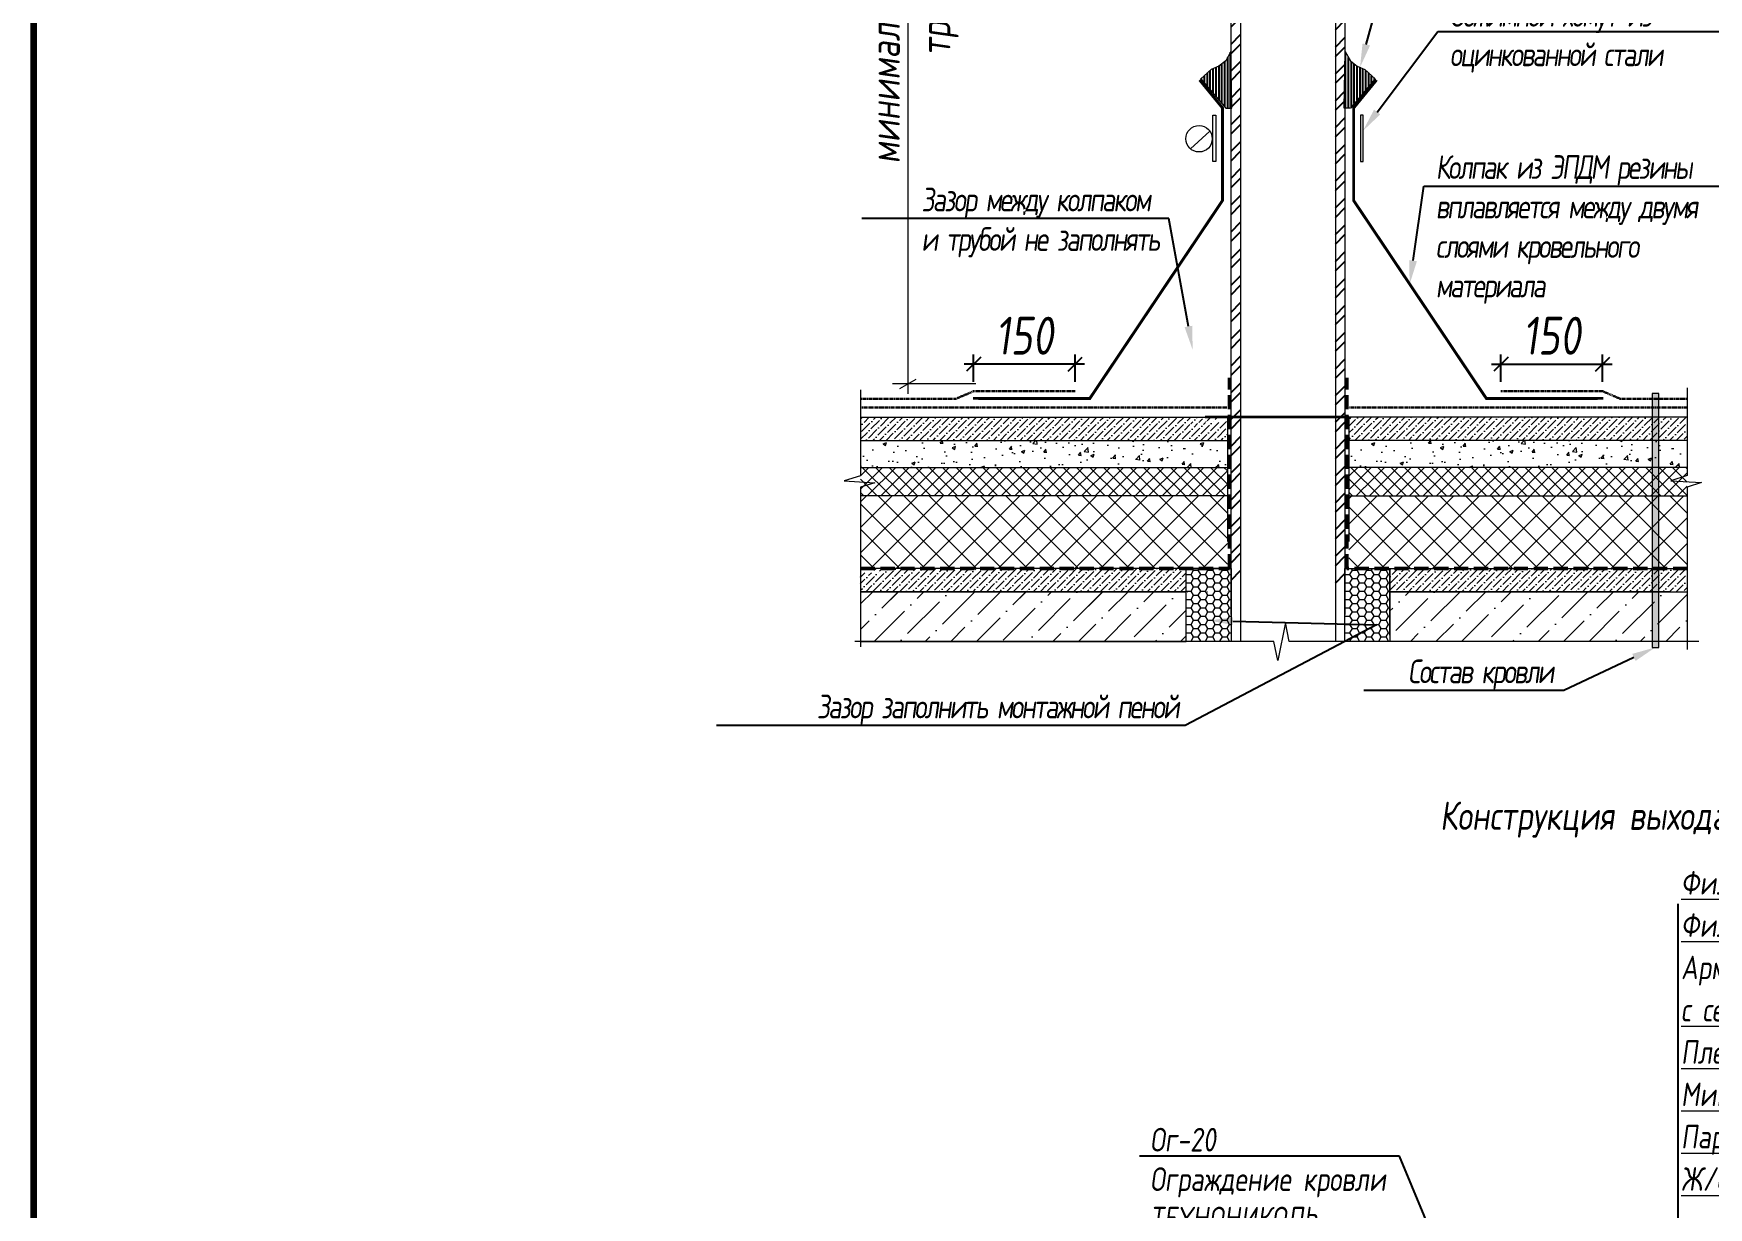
# Model space of a CAD drawing. Header units: millimetres. Extents: x 77165 to 11476408, y -193619 to 427745.
# Drawn here: x 387722 to 396558, y 361532 to 367727 of the extents above; entities that cross this region are included whole.
import ezdxf
from ezdxf import colors
from ezdxf.entities.mleader import LeaderData, LeaderLine
from ezdxf.math import Vec2, Vec3

# ---------------------------------------------------------------- set-up
doc = ezdxf.new("R2010")
doc.units = ezdxf.units.MM
doc.linetypes.add('DASHED', pattern=[0.75, 0.5, -0.25])
doc.linetypes.add('ГОСТ 2.303 4', pattern=[7, 5, -2, 0])
doc.layers.get('Defpoints').update_dxf_attribs({"color": 3})
for name, color, linetype, lineweight in [('АР_Выноски', 250, 'Continuous', 9), ('АР_Лестницы ограждения', 86, 'Continuous', 13), ('АР_Тонкие', 250, 'Continuous', 5), ('АР_Штриховка', 253, 'Continuous', 13), ('Штриховка', 253, 'Continuous', 13)]:
    doc.layers.add(name, color=color, linetype=linetype, lineweight=lineweight)
doc.layers.add('АР_Кровельный аэратор', color=250, linetype='Continuous')
doc.styles.add('Архитект', font='isocpeur.ttf', dxfattribs={"width": 0.8, "oblique": 8})
doc.styles.add('Архитектурный размер', font='isocpeur.ttf', dxfattribs={"width": 0.8, "oblique": 8})
doc.dimstyles.new('R_50', dxfattribs={"dimtxt": 200, "dimasz": 75, "dimexe": 50, "dimexo": 50, "dimgap": 50, "dimtad": 1, "dimdec": 0, "dimzin": 0, "dimdsep": 46, "dimtxsty": 'Архитектурный размер', "dimblk": 'OBLIQUE', "dimcen": 0, "dimdle": 50, "dimclrd": 256, "dimclre": 256, "dimclrt": 256, "dimadec": 0, "dimazin": 0, "dimtm": 1e-09, "dimtfac": 2, "dimtdec": 0, "dimtmove": 1, "dimatfit": 3, "dimfxl": 1, "dimtvp": 3, "dimtfill": 1, "dimtolj": 1, "dimtzin": 0, "dimarcsym": 0})
pattern_1 = [(45, (-416749.1, 147502.05), (50.513941, 185.217782), [238.125, -47.625, 0, -47.625])]
pattern_2 = [(45, (-416749.1, 147502.05), (-67.351921, 67.351921), []), (135, (-416749.1, 147502.05), (-67.351921, -67.351921), [])]
pattern_3 = [(0, (470041.257, 350905.247), (38.1, 21.99704), [25.4, -50.8]), (120, (470041.257, 350905.247), (-38.0999954, 21.997048), [25.4, -50.8]), (60, (470041.257, 350905.247), (4.6e-06, 43.994088), [-50.8, 25.4])]
pattern_4 = [(45, (-625203.116, -613490.428), (13.2501655, 48.5839401), [62.4618791, -13.4917659, 0, -13.4917659])]

# ---------------------------------------------------------------- blocks, each defined once
blk = doc.blocks.new('*X1513')
at = {"color": 0}
for p, q in [((13.312, 32.59), (13.312, 33.566)), ((13.375, 32.565), (13.375, 33.658)), ((13.438, 32.565), (13.438, 33.772)), ((12.812, 33.176), (12.812, 33.208)), ((12.875, 33.103), (12.875, 33.265)), ((12.938, 33.03), (12.938, 33.323)), ((13, 32.956), (13, 33.38)), ((13.062, 32.883), (13.062, 33.417)), ((13.125, 32.81), (13.125, 33.445)), ((13.188, 32.737), (13.188, 33.473)), ((13.25, 32.663), (13.25, 33.52))]:
    blk.add_line(p, q, dxfattribs=at)
blk = doc.blocks.new('*X1512')
at = {"color": 0}
for p, q in [((14.385, 35.142), (14.635, 35.392)), ((14.385, 34.892), (14.635, 35.142)), ((14.385, 34.434), (14.635, 34.684)), ((14.385, 34.184), (14.635, 34.434)), ((14.385, 33.727), (14.635, 33.977)), ((14.385, 33.477), (14.635, 33.727)), ((14.385, 33.02), (14.635, 33.27)), ((14.385, 32.77), (14.635, 33.02)), ((14.385, 32.313), (14.635, 32.563)), ((14.385, 32.063), (14.635, 32.313)), ((14.385, 31.606), (14.635, 31.856)), ((14.385, 31.356), (14.635, 31.606)), ((14.385, 30.899), (14.635, 31.149)), ((14.385, 30.649), (14.635, 30.899)), ((14.385, 30.192), (14.635, 30.442)), ((14.385, 29.942), (14.635, 30.192)), ((14.385, 29.485), (14.635, 29.735)), ((14.385, 29.235), (14.635, 29.485)), ((14.385, 28.778), (14.635, 29.028)), ((14.385, 28.528), (14.635, 28.778)), ((14.385, 28.07), (14.635, 28.32)), ((14.385, 27.82), (14.635, 28.07)), ((14.385, 27.363), (14.635, 27.613)), ((14.385, 27.113), (14.635, 27.363)), ((14.385, 26.656), (14.635, 26.906)), ((14.385, 26.406), (14.635, 26.656)), ((14.385, 25.949), (14.635, 26.199)), ((14.385, 25.699), (14.635, 25.949)), ((14.385, 25.242), (14.635, 25.492)), ((14.385, 24.992), (14.635, 25.242)), ((14.385, 24.535), (14.635, 24.785)), ((14.385, 24.285), (14.635, 24.535)), ((14.385, 23.828), (14.635, 24.078)), ((14.385, 23.578), (14.635, 23.828)), ((14.385, 23.121), (14.635, 23.371)), ((14.385, 22.871), (14.635, 23.121)), ((14.385, 22.414), (14.635, 22.664)), ((14.385, 22.164), (14.635, 22.414)), ((14.385, 21.707), (14.635, 21.957)), ((14.385, 21.457), (14.635, 21.707)), ((14.385, 20.999), (14.635, 21.249)), ((14.385, 20.749), (14.635, 20.999)), ((14.385, 20.292), (14.635, 20.542)), ((14.385, 20.042), (14.635, 20.292)), ((14.385, 19.585), (14.635, 19.835)), ((14.385, 19.335), (14.635, 19.585)), ((14.385, 18.878), (14.635, 19.128)), ((14.385, 18.628), (14.635, 18.878)), ((14.385, 18.171), (14.635, 18.421)), ((14.385, 17.921), (14.635, 18.171)), ((14.385, 17.464), (14.635, 17.714)), ((14.385, 17.214), (14.635, 17.464)), ((14.385, 16.757), (14.635, 17.007)), ((14.385, 16.507), (14.635, 16.757)), ((14.385, 16.05), (14.635, 16.3)), ((14.385, 15.8), (14.635, 16.05)), ((14.385, 15.343), (14.635, 15.593))]:
    blk.add_line(p, q, dxfattribs=at)
blk = doc.blocks.new('*X1511')
at = {"color": 0}
for p, q in [((11.635, 35.22), (11.885, 35.47)), ((11.635, 34.97), (11.885, 35.22)), ((11.635, 34.513), (11.885, 34.763)), ((11.635, 34.263), (11.885, 34.513)), ((11.635, 33.806), (11.885, 34.056)), ((11.635, 33.556), (11.885, 33.806)), ((11.635, 33.099), (11.885, 33.349)), ((11.635, 32.849), (11.885, 33.099)), ((11.635, 32.392), (11.885, 32.642)), ((11.635, 32.142), (11.885, 32.392)), ((11.635, 31.684), (11.885, 31.934)), ((11.635, 31.434), (11.885, 31.684)), ((11.635, 30.977), (11.885, 31.227)), ((11.635, 30.727), (11.885, 30.977)), ((11.635, 30.27), (11.885, 30.52)), ((11.635, 30.02), (11.885, 30.27)), ((11.635, 29.563), (11.885, 29.813)), ((11.635, 29.313), (11.885, 29.563)), ((11.635, 28.856), (11.885, 29.106)), ((11.635, 28.606), (11.885, 28.856)), ((11.635, 28.149), (11.885, 28.399)), ((11.635, 27.899), (11.885, 28.149)), ((11.635, 27.442), (11.885, 27.692)), ((11.635, 27.192), (11.885, 27.442)), ((11.635, 26.735), (11.885, 26.985)), ((11.635, 26.485), (11.885, 26.735)), ((11.635, 26.028), (11.885, 26.278)), ((11.635, 25.778), (11.885, 26.028)), ((11.635, 25.32), (11.885, 25.57)), ((11.635, 25.07), (11.885, 25.32)), ((11.635, 24.613), (11.885, 24.863)), ((11.635, 24.363), (11.885, 24.613)), ((11.635, 23.906), (11.885, 24.156)), ((11.635, 23.656), (11.885, 23.906)), ((11.635, 23.199), (11.885, 23.449)), ((11.635, 22.949), (11.885, 23.199)), ((11.635, 22.492), (11.885, 22.742)), ((11.635, 22.242), (11.885, 22.492)), ((11.635, 21.785), (11.885, 22.035)), ((11.635, 21.535), (11.885, 21.785)), ((11.635, 21.078), (11.885, 21.328)), ((11.635, 20.828), (11.885, 21.078)), ((11.635, 20.371), (11.885, 20.621)), ((11.635, 20.121), (11.885, 20.371)), ((11.635, 19.664), (11.885, 19.914)), ((11.635, 19.414), (11.885, 19.664)), ((11.635, 18.957), (11.885, 19.207)), ((11.635, 18.707), (11.885, 18.957)), ((11.635, 18.249), (11.885, 18.499)), ((11.635, 17.999), (11.885, 18.249)), ((11.635, 17.542), (11.885, 17.792)), ((11.635, 17.292), (11.885, 17.542)), ((11.635, 16.835), (11.885, 17.085)), ((11.635, 16.585), (11.885, 16.835)), ((11.635, 16.128), (11.885, 16.378)), ((11.635, 15.878), (11.885, 16.128)), ((11.635, 15.421), (11.885, 15.671))]:
    blk.add_line(p, q, dxfattribs=at)
blk = doc.blocks.new('_Oblique')
at = {"color": 0, "linetype": 'ByBlock', "lineweight": -2}
blk.add_line((-0.5, -0.5), (0.5, 0.5), dxfattribs=at)
blk = doc.blocks.new('*D1519')
at = {"layer": 'Defpoints', "color": 0, "transparency": 16777216}
for p in [(395999.3, 365982.7), (395463.3, 365839.7), (395999.3, 365839.7)]:
    blk.add_point(p, dxfattribs=at)
at = {"layer": 'АР_Кровельный аэратор', "lineweight": -2, "transparency": 16777216}
for p, q in [((395463.3, 365889.7), (395463.3, 366032.7)), ((395999.3, 365889.7), (395999.3, 366032.7)), ((395413.3, 365982.7), (396049.3, 365982.7))]:
    blk.add_line(p, q, dxfattribs=at)
at = {"layer": 'АР_Кровельный аэратор', "lineweight": -2, "transparency": 16777216, "xscale": 75, "yscale": 75, "zscale": 75, "rotation": 180}
blk.add_blockref('_Oblique', (395463.3, 365982.7), dxfattribs=at)
at = {"layer": 'АР_Кровельный аэратор', "lineweight": -2, "transparency": 16777216, "xscale": 75, "yscale": 75, "zscale": 75}
blk.add_blockref('_Oblique', (395999.3, 365982.7), dxfattribs=at)
at = {"layer": 'АР_Кровельный аэратор', "lineweight": 15, "transparency": 16777216, "insert": (395731.3, 366132.7), "char_height": 200, "attachment_point": 5, "style": 'Архитектурный размер', "bg_fill": 3, "box_fill_scale": 1.1, "bg_fill_color": 256, "bg_fill_true_color": 13158600, "bg_fill_transparency": 0}
blk.add_mtext('\\A1;150', dxfattribs=at)
blk = doc.blocks.new('*D1521')
at = {"layer": 'Defpoints', "color": 0, "transparency": 16777216}
for p in [(392681.2, 365982.7), (392681.2, 365839.7), (393217.2, 365839.7)]:
    blk.add_point(p, dxfattribs=at)
at = {"layer": 'АР_Кровельный аэратор', "lineweight": -2, "transparency": 16777216}
for p, q in [((392681.2, 365889.7), (392681.2, 366032.7)), ((393217.2, 365889.7), (393217.2, 366032.7)), ((393267.2, 365982.7), (392631.2, 365982.7))]:
    blk.add_line(p, q, dxfattribs=at)
at = {"layer": 'АР_Кровельный аэратор', "lineweight": -2, "transparency": 16777216, "xscale": 75, "yscale": 75, "zscale": 75, "rotation": 180}
blk.add_blockref('_Oblique', (392681.2, 365982.7), dxfattribs=at)
at = {"layer": 'АР_Кровельный аэратор', "lineweight": -2, "transparency": 16777216, "xscale": 75, "yscale": 75, "zscale": 75}
blk.add_blockref('_Oblique', (393217.2, 365982.7), dxfattribs=at)
at = {"layer": 'АР_Кровельный аэратор', "lineweight": 15, "transparency": 16777216, "insert": (392949.2, 366132.7), "char_height": 200, "attachment_point": 5, "style": 'Архитектурный размер', "bg_fill": 3, "box_fill_scale": 1.1, "bg_fill_color": 256, "bg_fill_true_color": 13158600, "bg_fill_transparency": 0}
blk.add_mtext('\\A1;150', dxfattribs=at)

msp = doc.modelspace()

# ---------------------------------------------------------------- hatches: boundary and pattern name
at = {"layer": 'АР_Кровельный аэратор', "lineweight": 15}
h = msp.add_hatch(color=256, dxfattribs=at)
h.dxf.hatch_style = 1
h.paths.add_polyline_path([(396295.87494, 364488.2305), (396295.87494, 365827.15196), (396261.48871, 365827.15196), (396261.48871, 364488.2305)])
h = msp.add_hatch(dxfattribs=at)
h.set_pattern_fill('ANSI37', color=256, scale=30, style=0)
h.set_pattern_definition(pattern_2)
h.paths.add_polyline_path([(392085.13586, 365287.60333), (392923.32679, 365287.60333), (392838.65147, 364904.48119), (392085.13586, 364904.48119)])
h.paths.add_polyline_path([(392923.32679, 365287.60333), (393081.42433, 365287.60333), (392970.75879, 364904.48119), (392838.65147, 364904.48119)])
h.paths.add_polyline_path([(393081.42433, 365287.60333), (394020.05746, 365287.60333), (394020.05746, 364904.48119), (392970.75879, 364904.48119)])
h = msp.add_hatch(dxfattribs=at)
h.set_pattern_fill('ANSI37', color=256, scale=30, style=0)
h.set_pattern_definition(pattern_2)
h.paths.add_polyline_path([(396445.9564, 365287.60333), (395757.2101, 365287.60333), (395841.88542, 364904.48119), (396445.9564, 364904.48119)])
h.paths.add_polyline_path([(395757.2101, 365287.60333), (395599.11255, 365287.60333), (395709.77809, 364904.48119), (395841.88542, 364904.48119)])
h.paths.add_polyline_path([(395599.11255, 365287.60333), (394660.76826, 365287.60333), (394660.76826, 364904.48119), (395709.77809, 364904.48119)])
h = msp.add_hatch(dxfattribs=at)
h.set_pattern_fill('HONEY', color=256, scale=8, style=0)
h.set_pattern_definition(pattern_3)
h.paths.add_polyline_path([(393802.98137, 364904.48119), (393802.98137, 364519.47826), (394040.26844, 364519.47826), (394040.26844, 364904.48119)])
h = msp.add_hatch(dxfattribs=at)
h.set_pattern_fill('HONEY', color=256, scale=8, style=0)
h.set_pattern_definition(pattern_3)
h.paths.add_polyline_path([(394877.49063, 364519.47826), (394877.49063, 364904.48119), (394656.62466, 364904.48119), (394640.26844, 364904.48119), (394640.26844, 364519.47826)])
h = msp.add_hatch(dxfattribs=at)
h.set_pattern_fill('ANSI36', color=256, scale=30, style=0)
h.set_pattern_definition(pattern_1)
h.paths.add_polyline_path([(395868.9967, 364781.81342), (395966.41805, 364519.47826), (396445.9564, 364519.47826), (396445.9564, 364781.81342)])
h.paths.add_polyline_path([(395868.9967, 364781.81342), (395745.2109, 364781.81342), (395872.53473, 364519.47826), (395966.41805, 364519.47826)])
h.paths.add_polyline_path([(395745.2109, 364781.81342), (395579.03653, 364781.81342), (395741.42611, 364519.47826), (395872.53473, 364519.47826)])
h.paths.add_polyline_path([(395579.03653, 364781.81342), (395380.14299, 364781.81342), (395574.05367, 364519.47826), (395741.42611, 364519.47826)])
h.paths.add_polyline_path([(395380.14299, 364781.81342), (394877.55552, 364781.81342), (394877.55552, 364519.47826), (395574.05367, 364519.47826)])
h.paths.add_polyline_path([(393802.98137, 364519.47826), (393802.98137, 364781.81342), (392085.13586, 364781.81342), (392085.13586, 364519.47826)])
h = msp.add_hatch(dxfattribs=at)
h.set_pattern_fill('ANSI36', color=256, scale=30, style=0)
h.set_pattern_definition(pattern_1)
h.paths.add_polyline_path([(393802.98137, 364781.41684), (392085.13586, 364781.41684), (392085.13586, 364519.47826), (393802.98137, 364519.47826)])
at = {"layer": 'АР_Штриховка'}
h = msp.add_hatch(dxfattribs=at)
h.set_pattern_fill('AR-CONC', color=256)
h.set_pattern_definition([(50, (-395838.31, -6448.25), (182.18467, -15.939086), [19.05, -209.55]), (355, (-395838.31, -6448.25), (-35.24342, 191.056845), [15.24, -167.640584]), (100.451445, (-395823.13, -6449.58), (146.941247, 175.117752), [16.19001, -178.090245]), (46.1842, (-395838.3, -6397.45), (271.07904, -42.04233), [28.575, -314.325]), (96.635558, (-395815.72, -6400.95), (237.404134, 247.426125), [24.28502, -267.13561]), (351.18415, (-395838.3, -6397.45), (237.40413, 247.426125), [22.85997, -251.45973]), (21, (-395812.91, -6410.15), (151.61439, -102.265198), [19.05, -209.55]), (326, (-395812.91, -6410.15), (61.80203, 184.187966), [15.24, -167.64]), (71.451445, (-395800.28, -6418.67), (213.41642, 81.92277), [16.19001, -178.089938]), (37.5, (-395838.31, -6448.25), (3.0886033, 84.555039), [0, -165.608, 0, -170.18, 0, -168.275]), (7.5, (-395838.31, -6448.25), (66.8196625, 100.180575), [0, -97.028, 0, -161.798, 0, -64.135]), (327.5, (-395894.95, -6448.25), (135.590595, -5.728744), [0, -63.5, 0, -198.12, 0, -262.89]), (317.5, (-395920.35, -6448.25), (148.129181, 25.426491), [0, -82.55, 0, -131.572, 0, -186.69])])
h.paths.add_polyline_path([(392085.13586, 365580.2711), (392085.13586, 365437.60333), (394020.05746, 365437.60333), (394020.05746, 365580.2711)])
h = msp.add_hatch(dxfattribs=at)
h.set_pattern_fill('AR-CONC', color=256)
h.set_pattern_definition([(50, (-393262.68, -6448.25), (182.18467, -15.939086), [19.05, -209.55]), (355, (-393262.68, -6448.25), (-35.24342, 191.056845), [15.24, -167.640584]), (100.451445, (-393247.5, -6449.58), (146.941247, 175.117752), [16.19001, -178.090245]), (46.1842, (-393262.68, -6397.45), (271.07904, -42.04233), [28.575, -314.325]), (96.635558, (-393240.1, -6400.95), (237.404134, 247.426125), [24.28502, -267.13561]), (351.18415, (-393262.68, -6397.45), (237.40413, 247.426125), [22.85997, -251.45973]), (21, (-393237.28, -6410.15), (151.61439, -102.265198), [19.05, -209.55]), (326, (-393237.28, -6410.15), (61.80203, 184.187966), [15.24, -167.64]), (71.451445, (-393224.64, -6418.67), (213.41642, 81.92277), [16.19001, -178.089938]), (37.5, (-393262.68, -6448.25), (3.0886033, 84.555039), [0, -165.608, 0, -170.18, 0, -168.275]), (7.5, (-393262.68, -6448.25), (66.8196625, 100.180575), [0, -97.028, 0, -161.798, 0, -64.135]), (327.5, (-393319.32, -6448.25), (135.590595, -5.728744), [0, -63.5, 0, -198.12, 0, -262.89]), (317.5, (-393344.72, -6448.25), (148.129181, 25.426491), [0, -82.55, 0, -131.572, 0, -186.69])])
h.paths.add_polyline_path([(394660.76826, 365580.2711), (394660.76826, 365437.60333), (396445.9564, 365437.60333), (396445.9564, 365580.2711)])
at = {"layer": 'Штриховка', "ltscale": 50}
h = msp.add_hatch(dxfattribs=at)
h.set_pattern_fill('БЕТОН И ИЗДЕЛИЯ ИЗ НЕГО', color=256, scale=9.993901, pattern_type=2)
h.set_pattern_definition([(45, (-627851.93, -612691.97), (13.2501655, 48.5839401), [62.4618791, -13.4917659, 0, -13.4917659])])
edge = h.paths.add_edge_path()
edge.add_line((394013.08509, 365585.5618), (394018.91703, 365680.21011))
edge.add_line((394018.91703, 365680.21011), (393786.24439, 365680.21011))
edge.add_line((393947.07414, 365678.79988), (393946.10281, 365680.21011))
edge.add_line((393905.35446, 365678.43702), (393795.94978, 365680.21011))
edge.add_line((393946.58848, 365678.28612), (393946.58848, 365679.41574))
edge.add_line((393797.14385, 365660.22231), (393787.21572, 365660.22231))
edge.add_line((394020.05746, 365702.93887), (392085.21337, 365702.93887))
edge.add_line((392084.50712, 365702.93887), (392084.50712, 365580.2711))
edge.add_line((392079.30032, 365580.2711), (394019.06343, 365580.2711))
edge.add_line((394020.05746, 365580.2711), (394020.05746, 365680.21011))
h.paths.add_polyline_path([(393946.58848, 365679.41574), (393947.07414, 365678.79988), (393946.10281, 365680.21011), (393781.38773, 365680.21011), (393793.4532, 365680.21011), (393946.58848, 365678.28612)], flags=17)
h = msp.add_hatch(dxfattribs=at)
h.set_pattern_fill('БЕТОН И ИЗДЕЛИЯ ИЗ НЕГО', color=256, scale=9.993901, pattern_type=2)
h.set_pattern_definition([(45, (-625203.116, -612691.97), (13.2501655, 48.5839401), [62.4618791, -13.4917659, 0, -13.4917659])])
edge = h.paths.add_edge_path()
edge.add_line((396445.9564, 365585.5618), (396436.9996, 365680.21011))
edge.add_line((396436.9996, 365680.21011), (396435.05694, 365680.21011))
edge.add_line((396436.02827, 365660.22231), (396435.05694, 365680.21011))
edge.add_line((396445.9564, 365660.22231), (396436.02827, 365660.22231))
edge.add_line((396445.9564, 365678.28612), (396445.9564, 365660.22231))
edge.add_line((396445.9564, 365678.28612), (396444.76233, 365680.21011))
edge.add_line((396444.76233, 365702.93887), (394665.21378, 365702.93887))
edge.add_line((394660.76826, 365702.93887), (394660.76826, 365580.2711))
edge.add_line((394664.94276, 365580.2711), (396423.40097, 365580.2711))
edge.add_line((396445.9564, 365580.2711), (396445.9564, 365680.21011))
h.paths.add_polyline_path([(396445.9564, 365660.22231), (396436.02827, 365660.22231), (396435.05694, 365680.21011), (396430.20028, 365680.21011), (396442.26575, 365680.21011), (396445.9564, 365678.28612)], flags=17)
at = {"layer": 'Штриховка', "ltscale": 10}
h = msp.add_hatch(dxfattribs=at)
h.set_pattern_fill('НЕМЕТАЛЛИЧЕСКИЕ МАТЕРИАЛЫ', color=256, scale=19.987801, pattern_type=2)
h.set_pattern_definition([(45, (595669.45, 244825.69), (-35.333775, 35.333775), []), (135, (595669.45, 244825.69), (-35.333775, -35.333775), [])])
edge = h.paths.add_edge_path(flags=16)
edge.add_line((393675.4586, 365437.60333), (392101.23933, 365437.60333))
edge = h.paths.add_edge_path(flags=16)
edge.add_line((392090.58041, 365337.60333), (392103.94956, 365337.60333))
edge.add_line((392136.45099, 365337.60333), (392090.58041, 365337.60333))
edge.add_line((392136.45099, 365337.60333), (392085.13586, 365337.60333))
edge.add_line((392103.94956, 365337.60333), (392085.13586, 365337.60333))
h.paths.add_polyline_path([(392457.89175, 365287.60333), (392097.07705, 365287.60333), (392094.01073, 365287.60333)], flags=17)
edge = h.paths.add_edge_path()
edge.add_line((392077.45222, 365337.60333), (392092.81949, 365337.60333))
edge.add_line((392097.07705, 365287.60333), (392094.01073, 365337.60333))
edge.add_line((392095.26495, 365337.60333), (392094.01073, 365337.60333))
edge.add_line((392095.26495, 365337.60333), (392088.25199, 365337.60333))
edge.add_line((392088.25199, 365337.60333), (392097.59931, 365337.60333))
edge.add_line((392090.58041, 365337.60333), (392097.59931, 365337.60333))
edge.add_line((392090.58041, 365337.60333), (392103.94956, 365337.60333))
edge = h.paths.add_edge_path(flags=16)
edge.add_line((392101.23933, 365437.60333), (393675.4586, 365437.60333))
h.paths.add_polyline_path([(392085.13586, 365437.60333), (392085.13586, 365287.60333), (394020.05746, 365287.60333), (394020.05746, 365437.60333)])
h = msp.add_hatch(dxfattribs=at)
h.set_pattern_fill('НЕМЕТАЛЛИЧЕСКИЕ МАТЕРИАЛЫ', color=256, scale=19.987801, pattern_type=2)
h.set_pattern_definition([(45, (598318.26, 244825.69), (-35.333775, 35.333775), []), (135, (598318.26, 244825.69), (-35.333775, -35.333775), [])])
edge = h.paths.add_edge_path(flags=16)
edge.add_line((396324.27115, 365437.60333), (394666.53922, 365437.60333))
edge = h.paths.add_edge_path(flags=16)
edge.add_line((394739.39296, 365337.60333), (394752.76211, 365337.60333))
edge.add_line((394785.26354, 365337.60333), (394739.39296, 365337.60333))
edge.add_line((394785.26354, 365337.60333), (394733.94841, 365337.60333))
edge.add_line((394752.76211, 365337.60333), (394733.94841, 365337.60333))
h.paths.add_polyline_path([(395106.7043, 365287.60333), (394745.8896, 365287.60333), (394742.82328, 365287.60333)], flags=17)
edge = h.paths.add_edge_path(flags=16)
edge.add_line((394726.26477, 365337.60333), (394741.63204, 365337.60333))
edge.add_line((394745.8896, 365287.60333), (394742.82328, 365337.60333))
edge.add_line((394744.07751, 365337.60333), (394742.82328, 365337.60333))
edge.add_line((394744.07751, 365337.60333), (394737.06454, 365337.60333))
edge.add_line((394737.06454, 365337.60333), (394746.41186, 365337.60333))
edge.add_line((394739.39296, 365337.60333), (394746.41186, 365337.60333))
edge.add_line((394739.39296, 365337.60333), (394752.76211, 365337.60333))
edge = h.paths.add_edge_path(flags=16)
edge.add_line((394666.53922, 365437.60333), (396324.27115, 365437.60333))
h.paths.add_polyline_path([(394660.76826, 365437.60333), (394660.76826, 365287.60333), (396445.9564, 365287.60333), (396445.9564, 365437.60333)])
at = {"layer": 'Штриховка', "ltscale": 50}
h = msp.add_hatch(dxfattribs=at)
h.set_pattern_fill('БЕТОН И ИЗДЕЛИЯ ИЗ НЕГО', color=256, scale=9.993901, pattern_type=2)
h.set_pattern_definition(pattern_4)
edge = h.paths.add_edge_path()
edge.add_line((392080.65745, 364787.10412), (392089.61426, 364881.75243))
edge.add_line((392243.53729, 364881.75243), (392245.47995, 364881.75243))
edge.add_line((392244.50862, 364861.76463), (392245.47995, 364881.75243))
edge.add_line((392234.58049, 364861.76463), (392244.50862, 364861.76463))
edge.add_line((392234.58049, 364879.82844), (392234.58049, 364861.76463))
edge.add_line((392234.58049, 364879.82844), (392235.77456, 364881.75243))
edge.add_line((392096.029, 364904.48119), (393802.98137, 364904.48119))
edge.add_line((393802.98137, 364903.14448), (393802.98137, 364780.47671))
edge.add_line((394040.26844, 364781.81342), (392091.022, 364781.81342))
edge.add_line((392085.13586, 364781.81342), (392085.13586, 364881.75243))
h.paths.add_polyline_path([(392234.58049, 364861.76463), (392244.50862, 364861.76463), (392245.47995, 364881.75243), (392250.3366, 364881.75243), (392238.27114, 364881.75243), (392234.58049, 364879.82844)], flags=16)
h = msp.add_hatch(dxfattribs=at)
h.set_pattern_fill('БЕТОН И ИЗДЕЛИЯ ИЗ НЕГО', color=256, scale=9.993901, pattern_type=2)
h.set_pattern_definition(pattern_4)
edge = h.paths.add_edge_path()
edge.add_line((396445.9564, 364879.82844), (396444.76233, 364881.75243))
edge.add_line((396445.9564, 364879.82844), (396445.9564, 364861.76463))
edge.add_line((396445.9564, 364861.76463), (396436.02827, 364861.76463))
edge.add_line((396436.02827, 364861.76463), (396435.05694, 364881.75243))
edge.add_line((396436.9996, 364881.75243), (396435.05694, 364881.75243))
edge.add_line((396445.9564, 364787.10412), (396436.9996, 364881.75243))
edge.add_line((396444.76233, 364904.48119), (394877.49063, 364904.48119))
edge.add_line((394877.55552, 364904.48119), (394877.55552, 364781.81342))
edge.add_line((394864.72624, 364781.81342), (396423.40097, 364781.81342))
edge.add_line((396445.9564, 364781.81342), (396445.9564, 364881.75243))
h.paths.add_polyline_path([(396445.9564, 364861.76463), (396436.02827, 364861.76463), (396435.05694, 364881.75243), (396430.20028, 364881.75243), (396442.26575, 364881.75243), (396445.9564, 364879.82844)], flags=17)

# ---------------------------------------------------------------- linework, layer by layer
at = {"ltscale": 100}
msp.add_lwpolyline([(396396.23067, 363134.87407), (396396.23067, 359504.87004)], dxfattribs=at)
at = {"layer": 'Defpoints', "color": 3, "lineweight": 100, "ltscale": 100}
msp.add_lwpolyline([(407661.77909, 392662.47328), (387722, 392662.47328), (387722, 348841.3357), (407661.77909, 348841.3357)], close=True, dxfattribs=at)
at = {"layer": 'АР_Кровельный аэратор', "lineweight": 15}
for p, q in [((392334.32695, 368987.99719, -0.36873), (392334.32695, 365826.00774, -0.36873)), ((394040.26844, 364662.14603, -0.36873), (394040.26844, 368902.75954, -0.36873)), ((394090.26844, 364519.47826, -0.36873), (394090.26844, 368902.75954, -0.36873)), ((394590.26844, 368902.75954, -0.36873), (394590.26844, 364519.47826, -0.36873)), ((394640.26844, 368902.75954, -0.36873), (394640.26844, 364662.14603, -0.36873)), ((393825.80629, 367118.44737, -0.36873), (393927.96734, 367211.80682, -0.36873)), ((392692.75354, 365878.32129, -0.36873), (392253.33078, 365878.32129, -0.36873)), ((392291.91489, 365853.89544, -0.36873), (392378.51743, 365903.89544, -0.36873)), ((392085.13586, 365702.93887, -0.36873), (394020.05746, 365702.93887, -0.36873)), ((394020.05746, 365702.93887, -0.36873), (394020.05746, 365047.14896, -0.36873)), ((394660.76826, 365702.93887, -0.36873), (394660.76826, 365047.14896, -0.36873)), ((396445.9564, 365702.93887, -0.36873), (394660.76826, 365702.93887, -0.36873)), ((392085.13586, 365580.2711, -0.36873), (394020.05746, 365580.2711, -0.36873)), ((396445.9564, 365580.2711, -0.36873), (394660.76826, 365580.2711, -0.36873)), ((396445.9564, 365559.78681, -0.36873), (396445.9564, 365552.93887, -0.36873)), ((392085.13586, 365437.60333, -0.36873), (394020.05746, 365437.60333, -0.36873)), ((396445.9564, 365437.60333, -0.36873), (394660.76826, 365437.60333, -0.36873)), ((394020.05746, 365287.60333, -0.36873), (392085.13586, 365287.60333, -0.36873)), ((394660.76826, 365287.60333, -0.36873), (396445.9564, 365287.60333, -0.36873)), ((394020.05746, 364904.48119, -0.36873), (392085.13586, 364904.48119, -0.36873)), ((393802.98137, 364519.47826, -0.36873), (393802.98137, 364904.48119, -0.36873)), ((394660.76826, 364904.48119, -0.36873), (396445.9564, 364904.48119, -0.36873)), ((394877.55552, 364551.74758, -0.36873), (394877.55552, 364904.48119, -0.36873)), ((392085.13586, 364781.81342, -0.36873), (393802.98137, 364781.81342, -0.36873)), ((393802.98137, 364781.81342, -0.36873), (392085.13586, 364781.81342, -0.36873)), ((392330.44486, 364781.81342, -0.36873), (393802.98137, 364781.81342, -0.36873)), ((394877.55552, 364781.81342, -0.36873), (396445.9564, 364781.81342, -0.36873)), ((394877.55552, 364781.81342, -0.36873), (396445.9564, 364781.81342, -0.36873)), ((396350.09203, 364781.81342, -0.36873), (394877.55552, 364781.81342, -0.36873)), ((392085.13586, 364519.47826, -0.36873), (393802.98137, 364519.47826, -0.36873)), ((396445.9564, 364519.47826, -0.36873), (394877.55552, 364519.47826, -0.36873))]:
    msp.add_line(p, q, dxfattribs=at)
for points, elevation in [([(394038.9773, 367632.37034), (394011.78562, 367582.55332), (393975.53002, 367555.38041), (393934.74246, 367537.26511), (393880.35906, 367487.44809), (394011.78562, 367333.46819), (394043.50926, 367333.46819)], -0.36873), ([(394641.55958, 367632.37034), (394668.75126, 367582.55332), (394705.00686, 367555.38041), (394745.79443, 367537.26511), (394800.17783, 367487.44809), (394668.75126, 367333.46819), (394637.02762, 367333.46819)], -0.36873), ([(393958.75615, 367296.14039), (393958.75615, 367051.32349), (393943.4551, 367051.32349), (393943.4551, 367296.14039)], -0.36873), ([(394721.78073, 367296.14039), (394721.78073, 367051.32349), (394737.08179, 367051.32349), (394737.08179, 367296.14039)], -0.36873), ([(396295.87494, 364488.2305), (396295.87494, 365827.15196), (396261.48871, 365827.15196), (396261.48871, 364488.2305)], -0.41391), ([(393802.98137, 364904.48119), (394040.26844, 364904.48119), (394040.26844, 364519.47826), (393802.98137, 364519.47826)], -0.36873), ([(394640.20356, 364904.48119), (394877.49063, 364904.48119), (394877.49063, 364519.47826), (394640.20356, 364519.47826)], -0.36873)]:
    msp.add_lwpolyline(points, close=True, dxfattribs=dict(at, elevation=elevation))
at = {"layer": 'АР_Кровельный аэратор', "lineweight": 15, "const_width": 15.30106, "elevation": -0.36873}
for points in [[(393873.52936, 367482.25161), (393994.1423, 367334.75282), (393994.1423, 366845.64023), (393293.99374, 365800.9923), (392677.75318, 365801.99917)], [(394807.00752, 367482.25161), (394686.39459, 367334.75282), (394686.39459, 366845.64023), (395386.54315, 365800.9923), (396002.78371, 365801.99917)]]:
    msp.add_lwpolyline(points, dxfattribs=at)
at = {"layer": 'АР_Кровельный аэратор', "lineweight": 15, "elevation": -0.36873}
for points in [[(392085.13586, 365847.93186), (392085.13586, 365393.9332), (391998.04672, 365366.79579), (392160.92149, 365356.94947), (392085.13586, 365333.11268), (392085.13586, 364490.71118)], [(396445.9564, 365858.26334), (396445.9564, 365394.32979), (396358.86726, 365367.19237), (396521.74203, 365357.34605), (396445.9564, 365333.50926), (396445.9564, 364476.16948)], [(396508.04915, 364519.47826), (394346.02273, 364519.47826), (394326.02273, 364619.47826), (394286.02273, 364419.47826), (394266.02273, 364519.47826), (392054.41017, 364519.47826)]]:
    msp.add_lwpolyline(points, dxfattribs=at)
at = {"layer": 'АР_Кровельный аэратор', "lineweight": 15}
msp.add_circle((393870.55603, 367172.05472, -0.36873), 69.83042, dxfattribs=at)
at = {"layer": 'АР_Лестницы ограждения', "color": 254, "lineweight": 35, "ltscale": 100, "true_color": 0xddb3d4}
msp.add_line((394660.76826, 365702.93887, -0.36873), (393903.46719, 365702.93887, -0.36873), dxfattribs=at)
at = {"layer": 'АР_Тонкие', "color": 5, "linetype": 'DASHED', "lineweight": 30, "ltscale": 10, "elevation": -0.36873}
for points in [[(393217.22848, 365839.69589), (392681.22592, 365839.69589), (392589.18987, 365800.27088), (392085.13586, 365800.27088)], [(395463.3084, 365839.69589), (395999.31097, 365839.69589), (396091.34702, 365800.27088), (396445.9564, 365800.27088)]]:
    msp.add_lwpolyline(points, dxfattribs=at)
at = {"layer": 'АР_Тонкие', "color": 1, "linetype": 'DASHED', "lineweight": 30, "ltscale": 10, "elevation": -0.36873}
for points in [[(392085.13586, 365753.14043), (394020.05746, 365753.14043)], [(396445.9564, 365753.14043), (394660.76826, 365753.14043)]]:
    msp.add_lwpolyline(points, dxfattribs=at)
at = {"layer": 'Штриховка', "color": 6, "linetype": 'ГОСТ 2.303 4', "lineweight": 50, "ltscale": 15, "elevation": -0.36873}
for points in [[(392085.13586, 364904.48119), (394031.30298, 364904.48119), (394031.30298, 365910.48833)], [(396445.9564, 364904.48119), (394649.43708, 364904.48119), (394649.43708, 365910.48833)]]:
    msp.add_lwpolyline(points, dxfattribs=at)

# ---------------------------------------------------------------- block references
at = {"layer": 'АР_Кровельный аэратор', "lineweight": 15}
for name, p, xscale, yscale, zscale in [('*X1511', (391713.17898, 361758.86076, -0.36873), 200, 200, 200), ('*X1512', (391713.17898, 361758.86076, -0.36873), 200, 200, 200), ('*X1513', (390747.40805, 359360.9783, -0.36873), 244.8169013988263, 244.8169013988263, 244.8169013988263), ('*X1513', (397933.12884, 359360.9783, -0.36873), -244.8169013988263, 244.8169013988263, 244.8169013988263)]:
    msp.add_blockref(name, p, dxfattribs=dict(at, xscale=xscale, yscale=yscale, zscale=zscale))

# ---------------------------------------------------------------- texts
at = {"layer": 'АР_Выноски', "insert": (396413.11941, 363307.63097), "char_height": 124, "width": 18833.2263445, "attachment_point": 1, "line_spacing_factor": 1.08, "style": 'Архитектурный размер'}
msp.add_mtext('{\\LФилизол В ТКП 5.0                                                - 1 слой\\PФилизол Н ТПП 4.0                                               - 2 слоя\\P}Армированная цементно-песчаная стяжка М150 ^J{\\Lс сеткой %%C5Вр1 шаг 50х50, 1800 кг/м3                        - 50 мм\\PПленка ПВХ (разделительный слой)                              - 1 слой\\PМинераловатные плиты Rockwool Руф БАТТС Н, 115 кг/м3     - 100мм\\PПароизоляция Филизол Н ТПП 4.0                                - 1 слой\\PЖ/б перекрытие по профнастилу                                -120 мм}', dxfattribs=at)
at = {"layer": 'АР_Кровельный аэратор', "lineweight": 15, "insert": (392132.26134, 367040.37257, -0.36873), "char_height": 160, "width": 1912.5, "attachment_point": 1, "rotation": 90, "style": 'Архитект'}
msp.add_mtext('минимальная высота\\P       трубы 500 мм', dxfattribs=at)
at = {"layer": 'АР_Кровельный аэратор', "lineweight": 15, "insert": (395141.3908, 363674.86785), "char_height": 149.8501325, "width": 2565.9919798, "attachment_point": 1, "style": 'Архитект'}
msp.add_mtext('Конструкция выхода на кровлю', dxfattribs=at)

# ---------------------------------------------------------------- leaders
at = {"layer": 'АР_Кровельный аэратор', "lineweight": 15}
ml = msp.add_multileader_mtext('Standard', dxfattribs=at)
ml.set_content('{\\T0.85;Промазать полиуритановым \\Pгерметиком}', color=256, style='Архитект')
ml.set_leader_properties()
ml.build(insert=Vec2(0, 0))
ml.multileader.update_dxf_attribs({"text_left_attachment_type": 6, "text_right_attachment_type": 6, "dogleg_length": 50, "arrow_head_size": 125})
ctx = ml.context
ctx.base_point, ctx.char_height, ctx.arrow_head_size, ctx.landing_gap_size, ctx.plane_origin = Vec3(394941.92771, 368174.90599, -0.36873), 125, 125, 12.5, Vec3(397638.33877, 366485.20795, -0.36873)
ctx.left_attachment, ctx.right_attachment = 6, 6
notes = []
notes.append((ctx, [(1, (1, 1, 0), (394891.92771, 368174.90599, -0.36873), (1, 0), 50, [(0, [(394719.90701, 367548.76269, -0.36873)], 0, [])])]))
ctx.mtext.insert, ctx.mtext.flow_direction = Vec3(394954.42771, 368337.40599, -0.36873), 5
ml = msp.add_multileader_mtext('Standard', dxfattribs=at)
ml.set_content('{\\T0.85;Обжимной хомут из \\Pоцинкованной стали}', color=256, style='Архитект')
ml.set_leader_properties()
ml.build(insert=Vec2(0, 0))
ml.multileader.update_dxf_attribs({"text_left_attachment_type": 6, "text_right_attachment_type": 6, "dogleg_length": 50, "arrow_head_size": 125})
ctx = ml.context
ctx.base_point, ctx.char_height, ctx.arrow_head_size, ctx.landing_gap_size, ctx.plane_origin = Vec3(395180.6519, 367738.19861, -0.36873), 125, 125, 12.5, Vec3(397616.61478, 366048.50056, -0.36873)
ctx.left_attachment, ctx.right_attachment = 6, 6
notes.append((ctx, [(1, (1, 1, 0), (395130.6519, 367738.19861, -0.36873), (1, 0), 50, [(0, [(394734.8813, 367213.0804, -0.36873)], 0, [])])]))
ctx.mtext.insert, ctx.mtext.flow_direction = Vec3(395193.1519, 367888.19861, -0.36873), 5
ml = msp.add_multileader_mtext('Standard', dxfattribs=at)
ml.set_content('{\\T0.85;Колпак из ЭПДМ резины \\Pвплавляется между двумя \\Pслоями кровельного \\Pматериала}', color=256, style='Архитект')
ml.set_leader_properties()
ml.build(insert=Vec2(0, 0))
ml.multileader.update_dxf_attribs({"text_left_attachment_type": 6, "text_right_attachment_type": 6, "dogleg_length": 100, "arrow_head_size": 125})
ctx = ml.context
ctx.base_point, ctx.char_height, ctx.arrow_head_size, ctx.landing_gap_size, ctx.plane_origin = Vec3(395106.56443, 366922.56418, -0.36873), 125, 125, 12.5, Vec3(396522.32523, 365855.78042, -0.36873)
ctx.left_attachment, ctx.right_attachment = 6, 6
notes.append((ctx, [(1, (1, 1, 0), (395056.56443, 366922.56418, -0.36873), (1, 0), 50, [(0, [(394981.68314, 366405.05864, -0.36873)], 0, [])])]))
ctx.mtext.insert, ctx.mtext.flow_direction = Vec3(395119.06443, 367085.06418, -0.36873), 5
ml = msp.add_multileader_mtext('Standard', dxfattribs=at)
ml.set_content('{\\T0.85;Зазор между колпаком\\Pи трубой не заполнять}', color=256, style='Архитект')
ml.set_leader_properties()
ml.build(insert=Vec2(0, 0))
ml.multileader.update_dxf_attribs({"text_left_attachment_type": 6, "text_right_attachment_type": 6, "dogleg_length": 50, "arrow_head_size": 125})
ctx = ml.context
ctx.base_point, ctx.char_height, ctx.arrow_head_size, ctx.landing_gap_size, ctx.plane_origin = Vec3(392392.99991, 366751.08544, -0.36873), 125, 125, 12.5, Vec3(393898.3484, 365003.49362, -0.36873)
ctx.left_attachment, ctx.right_attachment = 6, 6
notes.append((ctx, [(0, (1, 1, 0), (393711.93115, 366751.08544, -0.36873), (-1, 0), 50, [(0, [(393836.82957, 366058.41331, -0.36873)], 0, [])])]))
ctx.mtext.insert, ctx.mtext.flow_direction = Vec3(392405.49991, 366913.58544, -0.36873), 5
ml = msp.add_multileader_mtext('Standard', dxfattribs=at)
ml.set_content('{\\T0.85;Зазор заполнить монтажной пеной}', color=256, style='Архитект')
ml.set_leader_properties()
ml.build(insert=Vec2(0, 0))
ml.multileader.update_dxf_attribs({"text_left_attachment_type": 6, "text_right_attachment_type": 6, "dogleg_length": 50, "arrow_head_size": 125})
ctx = ml.context
ctx.base_point, ctx.char_height, ctx.arrow_head_size, ctx.landing_gap_size, ctx.plane_origin = Vec3(391841.71648, 364076.01969, -0.36873), 125, 125, 12.5, Vec3(394931.11116, 360635.22018, -0.36873)
ctx.left_attachment, ctx.right_attachment = 6, 6
notes.append((ctx, [(0, (1, 1, 0), (393797.01136, 364076.01969, -0.36873), (-1, 0), 50, [(1, [(393923.81439, 364630.00716, -0.36873), (394807.52213, 364606.24797, -0.36873)], 0, [])])]))
ctx.mtext.insert, ctx.mtext.flow_direction = Vec3(391854.21648, 364238.51969, -0.36873), 5
ml = msp.add_multileader_mtext('Standard', dxfattribs=at)
ml.set_content('{\\T0.85;Состав кровли}', color=256, style='Архитект')
ml.set_leader_properties()
ml.build(insert=Vec2(0, 0))
ml.multileader.update_dxf_attribs({"text_left_attachment_type": 6, "text_right_attachment_type": 6, "dogleg_length": 50, "arrow_head_size": 125})
ctx = ml.context
ctx.base_point, ctx.char_height, ctx.arrow_head_size, ctx.landing_gap_size, ctx.plane_origin = Vec3(394949.51482, 364261.36528, -0.36873), 125, 125, 12.5, Vec3(394242.41139, 361568.50097, -0.36873)
ctx.left_attachment, ctx.right_attachment, ctx.text_align_type = 6, 6, 2
notes.append((ctx, [(1, (1, 1, 0), (395794.35515, 364261.36528, -0.36873), (-1, 0), 50, [(0, [(396277.76634, 364488.2305, -0.36873)], 0, [])])]))
ctx.mtext.insert, ctx.mtext.alignment, ctx.mtext.flow_direction = Vec3(395731.85515, 364423.86528, -0.36873), 3, 5
ml = msp.add_multileader_mtext('Standard', dxfattribs=at)
ml.set_content('\\pxt10;Ог-20^JОграждение кровли ТЕХНОНИКОЛЬ КО/PRO/PH - 600-2 ', color=256, style='Архитект')
ml.set_leader_properties()
ml.build(insert=Vec2(0, 0))
ml.multileader.update_dxf_attribs({"text_left_attachment_type": 6, "text_right_attachment_type": 6, "dogleg_length": 50, "arrow_head_size": 124.87511})
ctx = ml.context
ctx.base_point, ctx.char_height, ctx.arrow_head_size, ctx.landing_gap_size, ctx.plane_origin = Vec3(393599.29953, 361802.81261), 124.8751104, 124.87511, 12.48751, Vec3(399054.84171, 360070.25205)
ctx.left_attachment, ctx.right_attachment = 6, 6
notes.append((ctx, [(1, (1, 1, 0), (394928.10577, 361802.81261), (-1, 0), 49.95004, [(0, [(395183.43143, 361192.93603)], 0, [])])]))
ctx.mtext.insert, ctx.mtext.width, ctx.mtext.defined_height, ctx.mtext.flow_direction = Vec3(393611.78704, 361952.66274), 1296.6304925, 301.80721, 5
for ctx, leaders in notes:
    for number, flags, end, landing, length, lines in leaders:
        leader = LeaderData()
        leader.index, (leader.has_last_leader_line, leader.has_dogleg_vector, leader.attachment_direction) = number, flags
        leader.last_leader_point, leader.dogleg_vector, leader.dogleg_length = Vec3(end), Vec3(landing), length
        for number, points, colour, breaks in lines:
            line = LeaderLine()
            line.index, line.vertices, line.color, line.breaks = number, Vec3.list(points), colors.encode_raw_color(colour), breaks
            leader.lines.append(line)
        ctx.leaders.append(leader)

# ---------------------------------------------------------------- next in the draw order: dimensions: what is measured, and where the dimension line sits
dim = msp.add_linear_dim(base=(392681.22592, 365982.70608, -0.36873), p1=(393217.22848, 365839.69589, -0.36873), p2=(392681.22592, 365839.69589, -0.36873), angle=180, text='150', dimstyle='R_50', override={"dimpost": '\\X'}, dxfattribs=at)
dim.commit()
dim.dimension.update_dxf_attribs({"geometry": '*D1521', "text_midpoint": (392949.2272, 366132.70608, -0.36873)})
dim = msp.add_linear_dim(base=(395999.31097, 365982.70608, -0.36873), p1=(395463.3084, 365839.69589, -0.36873), p2=(395999.31097, 365839.69589, -0.36873), text='150', dimstyle='R_50', override={"dimpost": '\\X'}, dxfattribs=at)
dim.commit()
dim.dimension.update_dxf_attribs({"geometry": '*D1519', "text_midpoint": (395731.30969, 366132.70608, -0.36873)})

doc.saveas('drawing.dxf')
